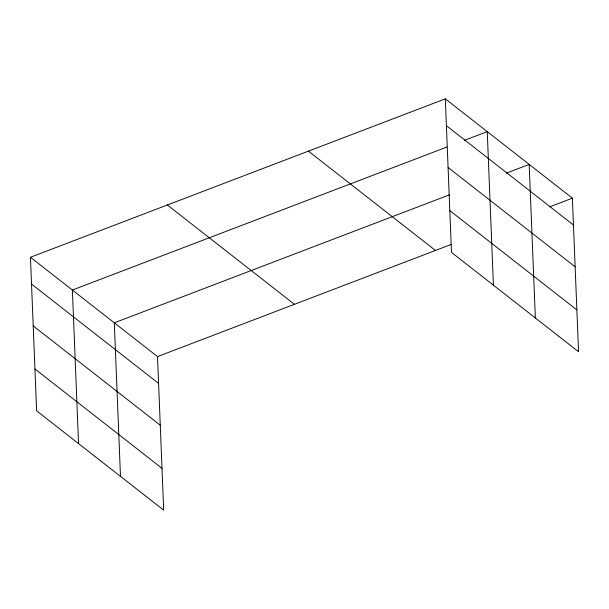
<?xml version="1.0" encoding="UTF-8"?>
<svg xmlns="http://www.w3.org/2000/svg" width="609" height="609" viewBox="0 0 609 609"><rect width="100%" height="100%" fill="white"/><g stroke="black" fill="none" stroke-linecap="round" stroke-linejoin="round"><path stroke-width="0.91" d="M30.45 257.264L157.51 356.592L163.676 510.144L36.616 410.816L30.45 257.264L445.324 98.856L572.384 198.184L578.55 351.736L451.49 252.408L445.324 98.856M446.884 147.051L72.38 290.044L78.546 443.596M464.431 140.344L487.253 131.635L493.419 285.187M449.32 194.903L114.309 322.816L120.475 476.375M506.361 173.123L529.183 164.407L535.349 317.967M157.51 356.592L451.269 244.422M549.562 206.893L572.384 198.184M446.397 125.667L573.457 224.995M448.079 167.498L575.14 266.826M449.807 210.585L576.868 309.912M308.413 151.131L435.473 250.459M167.361 204.989L294.421 304.317M31.523 284.076L158.591 383.404M33.206 325.899L160.266 425.227M34.941 368.993L162.002 468.321"/></g></svg>
